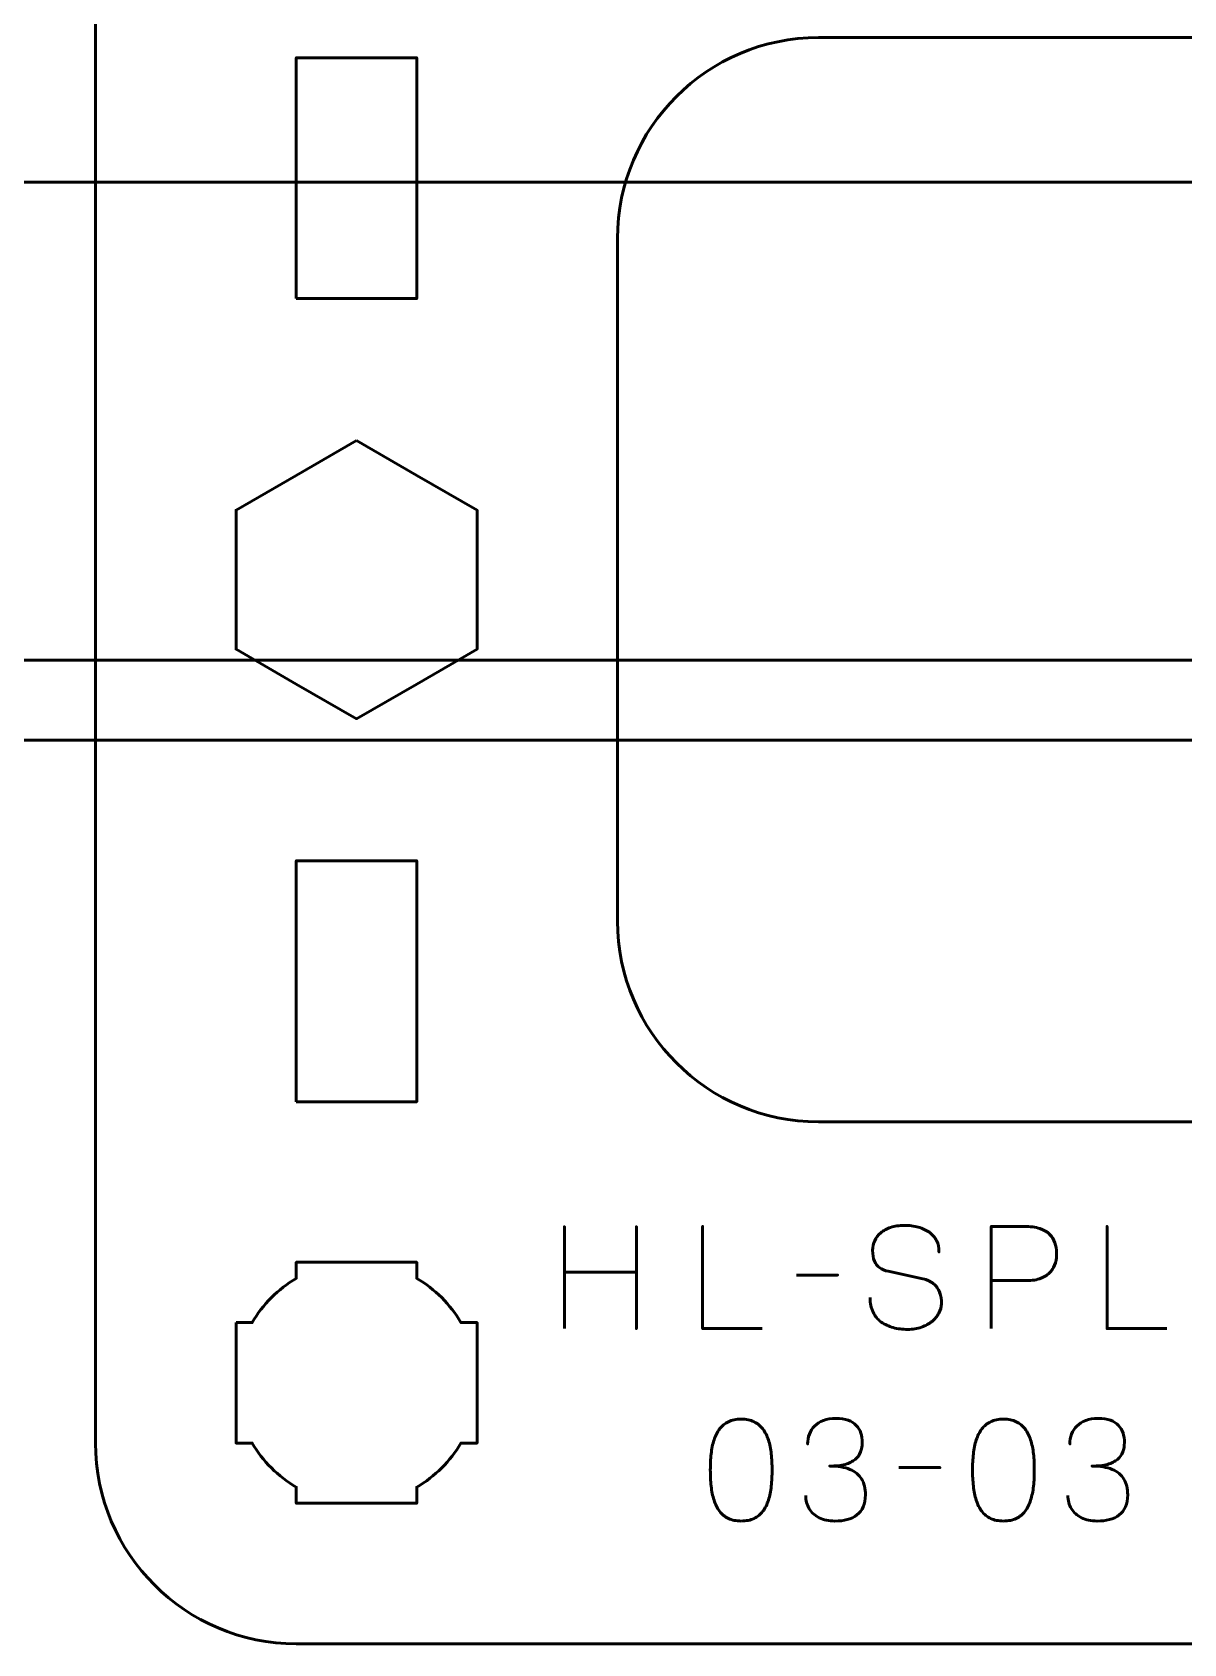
# Model space of a CAD drawing. Header units: centimetres. Extents: x -22.1 to 1.1, y -17.5 to -11.2.
# Drawn here: x -16.308 to -13.44, y -17.5 to -13.487 of the extents above; entities that cross this region are included whole.
import ezdxf

# ---------------------------------------------------------------- set-up
doc = ezdxf.new("R2010")
doc.units = ezdxf.units.CM
doc.header["$MEASUREMENT"] = 0
doc.layers.add('Layer 1', color=7, linetype='Continuous')

msp = doc.modelspace()

# ---------------------------------------------------------------- linework, layer by layer
at = {"layer": 'Layer 1', "color": 253, "lineweight": 53}
for points in [[(-15.65, -14.15), (-15.35, -14.15), (-15.35, -13.55), (-15.65, -13.55), (-15.65, -14.15)], [(-15.65, -16.15), (-15.35, -16.15), (-15.35, -15.55), (-15.65, -15.55), (-15.65, -16.15)]]:
    msp.add_lwpolyline(points, close=True, dxfattribs=at)
for points, knots in [([(-16.15, -17), (-16.15, -17), (-16.15, -12.7), (-16.15, -12.7), (-16.15, -12.7), (-16.15, -12.42391), (-15.92609, -12.2), (-15.65, -12.2), (-15.65, -12.2), (-15.65, -12.2), (-11.35, -12.2), (-11.35, -12.2), (-11.35, -12.2), (-11.07391, -12.2), (-10.85, -12.42391), (-10.85, -12.7), (-10.85, -12.7), (-10.85, -12.7), (-10.85, -17), (-10.85, -17), (-10.85, -17), (-10.85, -17.27609), (-11.07391, -17.5), (-11.35, -17.5), (-11.35, -17.5), (-11.35, -17.5), (-12.35, -17.5), (-12.35, -17.5), (-12.35, -17.5), (-12.35, -17.5), (-12.35, -17.035), (-12.35, -17.035), (-12.35, -17.035), (-12.35, -17.035), (-12.31, -17.035), (-12.31, -17.035), (-12.31, -17.035), (-12.31, -17.035), (-12.31, -16.935), (-12.31, -16.935), (-12.31, -16.935), (-12.31, -16.935), (-12.45, -16.935), (-12.45, -16.935), (-12.45, -16.935), (-12.45, -16.935), (-12.45, -16.2), (-12.45, -16.2), (-12.45, -16.2), (-12.45, -16.2), (-12.15, -16.2), (-12.15, -16.2), (-12.15, -16.2), (-12.15, -16.2), (-12.15, -16.935), (-12.15, -16.935), (-12.15, -16.935), (-12.15, -16.935), (-11.9, -16.935), (-11.9, -16.935), (-11.9, -16.935), (-11.9, -16.935), (-11.9, -15.8), (-11.9, -15.8), (-11.9, -15.8), (-11.9, -15.8), (-12.15, -15.8), (-12.15, -15.8), (-12.15, -15.8), (-12.15, -15.8), (-12.15, -14), (-12.15, -14), (-12.15, -14), (-12.15, -13.72391), (-12.37391, -13.5), (-12.65, -13.5), (-12.65, -13.5), (-12.65, -13.5), (-14.35, -13.5), (-14.35, -13.5), (-14.35, -13.5), (-14.62609, -13.5), (-14.85, -13.72391), (-14.85, -14), (-14.85, -14), (-14.85, -14), (-14.85, -15.7), (-14.85, -15.7), (-14.85, -15.7), (-14.85, -15.97609), (-14.62609, -16.2), (-14.35, -16.2), (-14.35, -16.2), (-14.35, -16.2), (-12.65, -16.2), (-12.65, -16.2), (-12.65, -16.2), (-12.65, -16.2), (-12.55, -16.2), (-12.55, -16.2), (-12.55, -16.2), (-12.55, -16.2), (-12.55, -16.935), (-12.55, -16.935), (-12.55, -16.935), (-12.55, -16.935), (-12.69, -16.935), (-12.69, -16.935), (-12.69, -16.935), (-12.69, -16.935), (-12.69, -17.035), (-12.69, -17.035), (-12.69, -17.035), (-12.69, -17.035), (-12.65, -17.035), (-12.65, -17.035), (-12.65, -17.035), (-12.65, -17.035), (-12.65, -17.5), (-12.65, -17.5), (-12.65, -17.5), (-12.65, -17.5), (-15.65, -17.5), (-15.65, -17.5), (-15.65, -17.5), (-15.92609, -17.5), (-16.15, -17.27609), (-16.15, -17)], [0, 0, 0, 0, 0.03125, 0.03125, 0.03125, 0.03125, 0.0625, 0.0625, 0.0625, 0.0625, 0.09375, 0.09375, 0.09375, 0.09375, 0.125, 0.125, 0.125, 0.125, 0.15625, 0.15625, 0.15625, 0.15625, 0.1875, 0.1875, 0.1875, 0.1875, 0.21875, 0.21875, 0.21875, 0.21875, 0.25, 0.25, 0.25, 0.25, 0.28125, 0.28125, 0.28125, 0.28125, 0.3125, 0.3125, 0.3125, 0.3125, 0.34375, 0.34375, 0.34375, 0.34375, 0.375, 0.375, 0.375, 0.375, 0.40625, 0.40625, 0.40625, 0.40625, 0.4375, 0.4375, 0.4375, 0.4375, 0.46875, 0.46875, 0.46875, 0.46875, 0.5, 0.5, 0.5, 0.5, 0.53125, 0.53125, 0.53125, 0.53125, 0.5625, 0.5625, 0.5625, 0.5625, 0.59375, 0.59375, 0.59375, 0.59375, 0.625, 0.625, 0.625, 0.625, 0.65625, 0.65625, 0.65625, 0.65625, 0.6875, 0.6875, 0.6875, 0.6875, 0.71875, 0.71875, 0.71875, 0.71875, 0.75, 0.75, 0.75, 0.75, 0.78125, 0.78125, 0.78125, 0.78125, 0.8125, 0.8125, 0.8125, 0.8125, 0.84375, 0.84375, 0.84375, 0.84375, 0.875, 0.875, 0.875, 0.875, 0.90625, 0.90625, 0.90625, 0.90625, 0.9375, 0.9375, 0.9375, 0.9375, 0.96875, 0.96875, 0.96875, 0.96875, 1, 1, 1, 1]), ([(-15.5, -14.50359), (-15.5, -14.50359), (-15.35, -14.59019), (-15.35, -14.59019), (-15.35, -14.59019), (-15.35, -14.59019), (-15.2, -14.67679), (-15.2, -14.67679), (-15.2, -14.67679), (-15.2, -14.67679), (-15.2, -14.85), (-15.2, -14.85), (-15.2, -14.85), (-15.2, -14.85), (-15.2, -15.02321), (-15.2, -15.02321), (-15.2, -15.02321), (-15.2, -15.02321), (-15.35, -15.10981), (-15.35, -15.10981), (-15.35, -15.10981), (-15.35, -15.10981), (-15.5, -15.19641), (-15.5, -15.19641), (-15.5, -15.19641), (-15.5, -15.19641), (-15.65, -15.10981), (-15.65, -15.10981), (-15.65, -15.10981), (-15.65, -15.10981), (-15.8, -15.02321), (-15.8, -15.02321), (-15.8, -15.02321), (-15.8, -15.02321), (-15.8, -14.85), (-15.8, -14.85), (-15.8, -14.85), (-15.8, -14.85), (-15.8, -14.67679), (-15.8, -14.67679), (-15.8, -14.67679), (-15.8, -14.67679), (-15.65, -14.59019), (-15.65, -14.59019), (-15.65, -14.59019), (-15.65, -14.59019), (-15.5, -14.50359), (-15.5, -14.50359)], [0, 0, 0, 0, 0.0833333, 0.0833333, 0.0833333, 0.0833333, 0.1666667, 0.1666667, 0.1666667, 0.1666667, 0.25, 0.25, 0.25, 0.25, 0.3333333, 0.3333333, 0.3333333, 0.3333333, 0.4166667, 0.4166667, 0.4166667, 0.4166667, 0.5, 0.5, 0.5, 0.5, 0.5833333, 0.5833333, 0.5833333, 0.5833333, 0.6666667, 0.6666667, 0.6666667, 0.6666667, 0.75, 0.75, 0.75, 0.75, 0.8333333, 0.8333333, 0.8333333, 0.8333333, 0.9166667, 0.9166667, 0.9166667, 0.9166667, 1, 1, 1, 1]), ([(-14.98253, -16.71494), (-14.98253, -16.71494), (-14.98253, -16.57418), (-14.98253, -16.57418), (-14.98253, -16.57418), (-14.98253, -16.57418), (-14.80296, -16.57418), (-14.80296, -16.57418), (-14.80296, -16.57418), (-14.80296, -16.57418), (-14.80296, -16.71494), (-14.80296, -16.71494), (-14.80296, -16.71494), (-14.80296, -16.71494), (-14.80296, -16.46094), (-14.80296, -16.46094), (-14.80296, -16.46094), (-14.80296, -16.46094), (-14.80296, -16.57418), (-14.80296, -16.57418), (-14.80296, -16.57418), (-14.80296, -16.57418), (-14.98253, -16.57418), (-14.98253, -16.57418), (-14.98253, -16.57418), (-14.98253, -16.57418), (-14.98253, -16.46094), (-14.98253, -16.46094), (-14.98253, -16.46094), (-14.98253, -16.46094), (-14.98253, -16.71494), (-14.98253, -16.71494)], [0, 0, 0, 0, 0.125, 0.125, 0.125, 0.125, 0.25, 0.25, 0.25, 0.25, 0.375, 0.375, 0.375, 0.375, 0.5, 0.5, 0.5, 0.5, 0.625, 0.625, 0.625, 0.625, 0.75, 0.75, 0.75, 0.75, 0.875, 0.875, 0.875, 0.875, 1, 1, 1, 1]), ([(-14.4897, -16.71494), (-14.4897, -16.71494), (-14.63822, -16.71494), (-14.63822, -16.71494), (-14.63822, -16.71494), (-14.63822, -16.71494), (-14.63822, -16.46059), (-14.63822, -16.46059), (-14.63822, -16.46059), (-14.63822, -16.46059), (-14.63822, -16.71494), (-14.63822, -16.71494), (-14.63822, -16.71494), (-14.63822, -16.71494), (-14.4897, -16.71494), (-14.4897, -16.71494)], [0, 0, 0, 0, 0.25, 0.25, 0.25, 0.25, 0.5, 0.5, 0.5, 0.5, 0.75, 0.75, 0.75, 0.75, 1, 1, 1, 1]), ([(-14.22123, -16.63803), (-14.22111, -16.65209), (-14.21864, -16.66414), (-14.2137, -16.67419), (-14.2137, -16.67419), (-14.20882, -16.68419), (-14.202, -16.69236), (-14.19342, -16.69871), (-14.19342, -16.69871), (-14.18478, -16.705), (-14.17484, -16.70965), (-14.16361, -16.71265), (-14.16361, -16.71265), (-14.15244, -16.71559), (-14.14044, -16.71706), (-14.12774, -16.71706), (-14.12774, -16.71706), (-14.11493, -16.717), (-14.1034, -16.71512), (-14.09311, -16.71153), (-14.09311, -16.71153), (-14.08288, -16.70794), (-14.07412, -16.70312), (-14.06677, -16.69707), (-14.06677, -16.69707), (-14.05948, -16.69101), (-14.05384, -16.68425), (-14.04984, -16.67672), (-14.04984, -16.67672), (-14.04584, -16.6692), (-14.04372, -16.66149), (-14.04343, -16.65356), (-14.04343, -16.65356), (-14.04308, -16.64315), (-14.0446, -16.63362), (-14.04796, -16.62504), (-14.04796, -16.62504), (-14.05131, -16.61646), (-14.05648, -16.60928), (-14.06348, -16.6034), (-14.06348, -16.6034), (-14.07042, -16.59752), (-14.07918, -16.59341), (-14.08964, -16.59111), (-14.08964, -16.59111), (-14.08964, -16.59111), (-14.17607, -16.57242), (-14.17607, -16.57242), (-14.17607, -16.57242), (-14.18419, -16.57071), (-14.19118, -16.56783), (-14.19695, -16.56383), (-14.19695, -16.56383), (-14.20271, -16.55978), (-14.20718, -16.55419), (-14.21023, -16.54702), (-14.21023, -16.54702), (-14.21329, -16.5399), (-14.21488, -16.53085), (-14.21488, -16.51985), (-14.21488, -16.51985), (-14.21488, -16.5115), (-14.21317, -16.50362), (-14.20971, -16.49622), (-14.20971, -16.49622), (-14.2063, -16.48881), (-14.20124, -16.48228), (-14.19459, -16.47652), (-14.19459, -16.47652), (-14.18795, -16.47082), (-14.17972, -16.46635), (-14.16996, -16.46311), (-14.16996, -16.46311), (-14.16014, -16.45982), (-14.14891, -16.45817), (-14.13621, -16.45812), (-14.13621, -16.45812), (-14.12345, -16.45812), (-14.11175, -16.45959), (-14.10105, -16.46253), (-14.10105, -16.46253), (-14.09041, -16.46547), (-14.08118, -16.4697), (-14.07341, -16.47534), (-14.07341, -16.47534), (-14.06565, -16.48099), (-14.05966, -16.48793), (-14.05554, -16.49604), (-14.05554, -16.49604), (-14.05142, -16.50421), (-14.04948, -16.51356), (-14.04978, -16.52409), (-14.04978, -16.52409), (-14.04948, -16.51356), (-14.05142, -16.50421), (-14.05554, -16.49604), (-14.05554, -16.49604), (-14.05966, -16.48793), (-14.06565, -16.48099), (-14.07341, -16.47534), (-14.07341, -16.47534), (-14.08118, -16.4697), (-14.09041, -16.46547), (-14.10105, -16.46253), (-14.10105, -16.46253), (-14.11175, -16.45959), (-14.12345, -16.45812), (-14.13621, -16.45812), (-14.13621, -16.45812), (-14.14891, -16.45817), (-14.16014, -16.45982), (-14.16996, -16.46311), (-14.16996, -16.46311), (-14.17972, -16.46635), (-14.18795, -16.47082), (-14.19459, -16.47652), (-14.19459, -16.47652), (-14.20124, -16.48228), (-14.2063, -16.48881), (-14.20971, -16.49622), (-14.20971, -16.49622), (-14.21317, -16.50362), (-14.21488, -16.5115), (-14.21488, -16.51985), (-14.21488, -16.51985), (-14.21488, -16.53085), (-14.21335, -16.5399), (-14.21041, -16.54696), (-14.21041, -16.54696), (-14.20741, -16.55407), (-14.203, -16.5596), (-14.19724, -16.56366), (-14.19724, -16.56366), (-14.19148, -16.56765), (-14.18442, -16.57059), (-14.17607, -16.57242), (-14.17607, -16.57242), (-14.17607, -16.57242), (-14.08964, -16.59111), (-14.08964, -16.59111), (-14.08964, -16.59111), (-14.07894, -16.59341), (-14.07012, -16.59752), (-14.06318, -16.6034), (-14.06318, -16.6034), (-14.05619, -16.60928), (-14.05107, -16.61646), (-14.04778, -16.62504), (-14.04778, -16.62504), (-14.04455, -16.63362), (-14.04308, -16.64315), (-14.04343, -16.65356), (-14.04343, -16.65356), (-14.04372, -16.66149), (-14.04584, -16.6692), (-14.04984, -16.67672), (-14.04984, -16.67672), (-14.05384, -16.68425), (-14.05948, -16.69101), (-14.06677, -16.69707), (-14.06677, -16.69707), (-14.07412, -16.70312), (-14.08288, -16.70794), (-14.09311, -16.71153), (-14.09311, -16.71153), (-14.1034, -16.71512), (-14.11493, -16.717), (-14.12774, -16.71706), (-14.12774, -16.71706), (-14.14044, -16.71706), (-14.15244, -16.71559), (-14.16361, -16.71265), (-14.16361, -16.71265), (-14.17484, -16.70965), (-14.18478, -16.705), (-14.19342, -16.69871), (-14.19342, -16.69871), (-14.202, -16.69236), (-14.20882, -16.68419), (-14.2137, -16.67419), (-14.2137, -16.67419), (-14.21864, -16.66414), (-14.22111, -16.65209), (-14.22123, -16.63803)], [0, 0, 0, 0, 0.0217391, 0.0217391, 0.0217391, 0.0217391, 0.0434783, 0.0434783, 0.0434783, 0.0434783, 0.0652174, 0.0652174, 0.0652174, 0.0652174, 0.0869565, 0.0869565, 0.0869565, 0.0869565, 0.1086957, 0.1086957, 0.1086957, 0.1086957, 0.1304348, 0.1304348, 0.1304348, 0.1304348, 0.1521739, 0.1521739, 0.1521739, 0.1521739, 0.173913, 0.173913, 0.173913, 0.173913, 0.1956522, 0.1956522, 0.1956522, 0.1956522, 0.2173913, 0.2173913, 0.2173913, 0.2173913, 0.2391304, 0.2391304, 0.2391304, 0.2391304, 0.2608696, 0.2608696, 0.2608696, 0.2608696, 0.2826087, 0.2826087, 0.2826087, 0.2826087, 0.3043478, 0.3043478, 0.3043478, 0.3043478, 0.326087, 0.326087, 0.326087, 0.326087, 0.3478261, 0.3478261, 0.3478261, 0.3478261, 0.3695652, 0.3695652, 0.3695652, 0.3695652, 0.3913043, 0.3913043, 0.3913043, 0.3913043, 0.4130435, 0.4130435, 0.4130435, 0.4130435, 0.4347826, 0.4347826, 0.4347826, 0.4347826, 0.4565217, 0.4565217, 0.4565217, 0.4565217, 0.4782609, 0.4782609, 0.4782609, 0.4782609, 0.5, 0.5, 0.5, 0.5, 0.5217391, 0.5217391, 0.5217391, 0.5217391, 0.5434783, 0.5434783, 0.5434783, 0.5434783, 0.5652174, 0.5652174, 0.5652174, 0.5652174, 0.5869565, 0.5869565, 0.5869565, 0.5869565, 0.6086957, 0.6086957, 0.6086957, 0.6086957, 0.6304348, 0.6304348, 0.6304348, 0.6304348, 0.6521739, 0.6521739, 0.6521739, 0.6521739, 0.673913, 0.673913, 0.673913, 0.673913, 0.6956522, 0.6956522, 0.6956522, 0.6956522, 0.7173913, 0.7173913, 0.7173913, 0.7173913, 0.7391304, 0.7391304, 0.7391304, 0.7391304, 0.7608696, 0.7608696, 0.7608696, 0.7608696, 0.7826087, 0.7826087, 0.7826087, 0.7826087, 0.8043478, 0.8043478, 0.8043478, 0.8043478, 0.826087, 0.826087, 0.826087, 0.826087, 0.8478261, 0.8478261, 0.8478261, 0.8478261, 0.8695652, 0.8695652, 0.8695652, 0.8695652, 0.8913043, 0.8913043, 0.8913043, 0.8913043, 0.9130435, 0.9130435, 0.9130435, 0.9130435, 0.9347826, 0.9347826, 0.9347826, 0.9347826, 0.9565217, 0.9565217, 0.9565217, 0.9565217, 0.9782609, 0.9782609, 0.9782609, 0.9782609, 1, 1, 1, 1]), ([(-13.9196, -16.71494), (-13.9196, -16.71494), (-13.9196, -16.46059), (-13.9196, -16.46059), (-13.9196, -16.46059), (-13.9196, -16.46059), (-13.83846, -16.46059), (-13.83846, -16.46059), (-13.83846, -16.46059), (-13.82223, -16.46064), (-13.80889, -16.46247), (-13.79836, -16.46599), (-13.79836, -16.46599), (-13.78789, -16.46946), (-13.77966, -16.47429), (-13.77372, -16.4804), (-13.77372, -16.4804), (-13.76779, -16.48646), (-13.76355, -16.49339), (-13.76097, -16.50121), (-13.76097, -16.50121), (-13.75844, -16.50903), (-13.75697, -16.51721), (-13.75662, -16.52585), (-13.75662, -16.52585), (-13.7562, -16.53449), (-13.7572, -16.54296), (-13.75955, -16.55119), (-13.75955, -16.55119), (-13.76197, -16.55942), (-13.76602, -16.56689), (-13.77184, -16.57359), (-13.77184, -16.57359), (-13.77761, -16.5803), (-13.78543, -16.58565), (-13.79524, -16.58959), (-13.79524, -16.58959), (-13.80506, -16.59358), (-13.81723, -16.59558), (-13.83176, -16.5957), (-13.83176, -16.5957), (-13.83176, -16.5957), (-13.9196, -16.5957), (-13.9196, -16.5957), (-13.9196, -16.5957), (-13.9196, -16.5957), (-13.83176, -16.5957), (-13.83176, -16.5957), (-13.83176, -16.5957), (-13.81753, -16.59558), (-13.80548, -16.59358), (-13.79571, -16.58959), (-13.79571, -16.58959), (-13.7859, -16.58565), (-13.77808, -16.5803), (-13.7722, -16.57359), (-13.7722, -16.57359), (-13.76638, -16.56689), (-13.7622, -16.55942), (-13.75973, -16.55119), (-13.75973, -16.55119), (-13.75726, -16.54296), (-13.7562, -16.53449), (-13.75662, -16.52585), (-13.75662, -16.52585), (-13.75697, -16.51721), (-13.75844, -16.50903), (-13.76108, -16.50121), (-13.76108, -16.50121), (-13.76367, -16.49339), (-13.76802, -16.48646), (-13.77396, -16.4804), (-13.77396, -16.4804), (-13.77996, -16.47429), (-13.78819, -16.46946), (-13.79865, -16.46599), (-13.79865, -16.46599), (-13.80918, -16.46247), (-13.82241, -16.46064), (-13.83846, -16.46059), (-13.83846, -16.46059), (-13.83846, -16.46059), (-13.9196, -16.46059), (-13.9196, -16.46059), (-13.9196, -16.46059), (-13.9196, -16.46059), (-13.9196, -16.71494), (-13.9196, -16.71494)], [0, 0, 0, 0, 0.0454545, 0.0454545, 0.0454545, 0.0454545, 0.0909091, 0.0909091, 0.0909091, 0.0909091, 0.1363636, 0.1363636, 0.1363636, 0.1363636, 0.1818182, 0.1818182, 0.1818182, 0.1818182, 0.2272727, 0.2272727, 0.2272727, 0.2272727, 0.2727273, 0.2727273, 0.2727273, 0.2727273, 0.3181818, 0.3181818, 0.3181818, 0.3181818, 0.3636364, 0.3636364, 0.3636364, 0.3636364, 0.4090909, 0.4090909, 0.4090909, 0.4090909, 0.4545455, 0.4545455, 0.4545455, 0.4545455, 0.5, 0.5, 0.5, 0.5, 0.5454545, 0.5454545, 0.5454545, 0.5454545, 0.5909091, 0.5909091, 0.5909091, 0.5909091, 0.6363636, 0.6363636, 0.6363636, 0.6363636, 0.6818182, 0.6818182, 0.6818182, 0.6818182, 0.7272727, 0.7272727, 0.7272727, 0.7272727, 0.7727273, 0.7727273, 0.7727273, 0.7727273, 0.8181818, 0.8181818, 0.8181818, 0.8181818, 0.8636364, 0.8636364, 0.8636364, 0.8636364, 0.9090909, 0.9090909, 0.9090909, 0.9090909, 0.9545455, 0.9545455, 0.9545455, 0.9545455, 1, 1, 1, 1]), ([(-13.48251, -16.71494), (-13.48251, -16.71494), (-13.63103, -16.71494), (-13.63103, -16.71494), (-13.63103, -16.71494), (-13.63103, -16.71494), (-13.63103, -16.46059), (-13.63103, -16.46059), (-13.63103, -16.46059), (-13.63103, -16.46059), (-13.63103, -16.71494), (-13.63103, -16.71494), (-13.63103, -16.71494), (-13.63103, -16.71494), (-13.48251, -16.71494), (-13.48251, -16.71494)], [0, 0, 0, 0, 0.25, 0.25, 0.25, 0.25, 0.5, 0.5, 0.5, 0.5, 0.75, 0.75, 0.75, 0.75, 1, 1, 1, 1]), ([(-15.8, -16.7), (-15.8, -16.7), (-15.75985, -16.7), (-15.75985, -16.7), (-15.75985, -16.7), (-15.7335, -16.65447), (-15.69553, -16.6165), (-15.65, -16.59015), (-15.65, -16.59015), (-15.65, -16.59015), (-15.65, -16.55), (-15.65, -16.55), (-15.65, -16.55), (-15.65, -16.55), (-15.5, -16.55), (-15.5, -16.55), (-15.5, -16.55), (-15.5, -16.55), (-15.35, -16.55), (-15.35, -16.55), (-15.35, -16.55), (-15.35, -16.55), (-15.35, -16.59015), (-15.35, -16.59015), (-15.35, -16.59015), (-15.30447, -16.6165), (-15.2665, -16.65447), (-15.24015, -16.7), (-15.24015, -16.7), (-15.24015, -16.7), (-15.2, -16.7), (-15.2, -16.7), (-15.2, -16.7), (-15.2, -16.7), (-15.2, -16.85), (-15.2, -16.85), (-15.2, -16.85), (-15.2, -16.85), (-15.2, -17), (-15.2, -17), (-15.2, -17), (-15.2, -17), (-15.24015, -17), (-15.24015, -17), (-15.24015, -17), (-15.2665, -17.04553), (-15.30447, -17.0835), (-15.35, -17.10985), (-15.35, -17.10985), (-15.35, -17.10985), (-15.35, -17.15), (-15.35, -17.15), (-15.35, -17.15), (-15.35, -17.15), (-15.5, -17.15), (-15.5, -17.15), (-15.5, -17.15), (-15.5, -17.15), (-15.65, -17.15), (-15.65, -17.15), (-15.65, -17.15), (-15.65, -17.15), (-15.65, -17.10985), (-15.65, -17.10985), (-15.65, -17.10985), (-15.69553, -17.0835), (-15.7335, -17.04553), (-15.75985, -17), (-15.75985, -17), (-15.75985, -17), (-15.8, -17), (-15.8, -17), (-15.8, -17), (-15.8, -17), (-15.8, -16.85), (-15.8, -16.85), (-15.8, -16.85), (-15.8, -16.85), (-15.8, -16.7), (-15.8, -16.7)], [0, 0, 0, 0, 0.05, 0.05, 0.05, 0.05, 0.1, 0.1, 0.1, 0.1, 0.15, 0.15, 0.15, 0.15, 0.2, 0.2, 0.2, 0.2, 0.25, 0.25, 0.25, 0.25, 0.3, 0.3, 0.3, 0.3, 0.35, 0.35, 0.35, 0.35, 0.4, 0.4, 0.4, 0.4, 0.45, 0.45, 0.45, 0.45, 0.5, 0.5, 0.5, 0.5, 0.55, 0.55, 0.55, 0.55, 0.6, 0.6, 0.6, 0.6, 0.65, 0.65, 0.65, 0.65, 0.7, 0.7, 0.7, 0.7, 0.75, 0.75, 0.75, 0.75, 0.8, 0.8, 0.8, 0.8, 0.85, 0.85, 0.85, 0.85, 0.9, 0.9, 0.9, 0.9, 0.95, 0.95, 0.95, 0.95, 1, 1, 1, 1]), ([(-14.40468, -16.58194), (-14.40468, -16.58194), (-14.30202, -16.58194), (-14.30202, -16.58194), (-14.30202, -16.58194), (-14.30202, -16.58194), (-14.40468, -16.58194), (-14.40468, -16.58194)], [0, 0, 0, 0, 0.5, 0.5, 0.5, 0.5, 1, 1, 1, 1]), ([(-14.54208, -17.19436), (-14.52974, -17.1943), (-14.51909, -17.19213), (-14.51022, -17.18789), (-14.51022, -17.18789), (-14.5014, -17.18366), (-14.49405, -17.1776), (-14.48817, -17.1699), (-14.48817, -17.1699), (-14.48235, -17.16214), (-14.47776, -17.15297), (-14.47435, -17.14238), (-14.47435, -17.14238), (-14.471, -17.1318), (-14.46859, -17.12022), (-14.46724, -17.10752), (-14.46724, -17.10752), (-14.46582, -17.09482), (-14.46512, -17.08147), (-14.46518, -17.06736), (-14.46518, -17.06736), (-14.46512, -17.05331), (-14.46582, -17.03996), (-14.46724, -17.02732), (-14.46724, -17.02732), (-14.46859, -17.01468), (-14.471, -17.00304), (-14.47435, -16.99245), (-14.47435, -16.99245), (-14.47776, -16.98193), (-14.48235, -16.97276), (-14.48817, -16.96494), (-14.48817, -16.96494), (-14.49405, -16.95717), (-14.5014, -16.95112), (-14.51022, -16.94688), (-14.51022, -16.94688), (-14.51909, -16.94259), (-14.52974, -16.94042), (-14.54208, -16.94036), (-14.54208, -16.94036), (-14.55443, -16.94042), (-14.56507, -16.94259), (-14.57395, -16.94688), (-14.57395, -16.94688), (-14.58277, -16.95112), (-14.59012, -16.95717), (-14.596, -16.96494), (-14.596, -16.96494), (-14.60182, -16.97276), (-14.60641, -16.98193), (-14.60982, -16.99245), (-14.60982, -16.99245), (-14.61317, -17.00304), (-14.61558, -17.01468), (-14.61693, -17.02732), (-14.61693, -17.02732), (-14.61834, -17.03996), (-14.61905, -17.05331), (-14.61899, -17.06736), (-14.61899, -17.06736), (-14.61905, -17.08147), (-14.61834, -17.09482), (-14.61693, -17.10752), (-14.61693, -17.10752), (-14.61558, -17.12022), (-14.61317, -17.1318), (-14.60982, -17.14238), (-14.60982, -17.14238), (-14.60641, -17.15297), (-14.60182, -17.16214), (-14.596, -17.1699), (-14.596, -17.1699), (-14.59012, -17.1776), (-14.58277, -17.18366), (-14.57395, -17.18789), (-14.57395, -17.18789), (-14.56507, -17.19213), (-14.55443, -17.1943), (-14.54208, -17.19436)], [0, 0, 0, 0, 0.05, 0.05, 0.05, 0.05, 0.1, 0.1, 0.1, 0.1, 0.15, 0.15, 0.15, 0.15, 0.2, 0.2, 0.2, 0.2, 0.25, 0.25, 0.25, 0.25, 0.3, 0.3, 0.3, 0.3, 0.35, 0.35, 0.35, 0.35, 0.4, 0.4, 0.4, 0.4, 0.45, 0.45, 0.45, 0.45, 0.5, 0.5, 0.5, 0.5, 0.55, 0.55, 0.55, 0.55, 0.6, 0.6, 0.6, 0.6, 0.65, 0.65, 0.65, 0.65, 0.7, 0.7, 0.7, 0.7, 0.75, 0.75, 0.75, 0.75, 0.8, 0.8, 0.8, 0.8, 0.85, 0.85, 0.85, 0.85, 0.9, 0.9, 0.9, 0.9, 0.95, 0.95, 0.95, 0.95, 1, 1, 1, 1]), ([(-14.54208, -17.19436), (-14.52974, -17.1943), (-14.51909, -17.19213), (-14.51022, -17.18789), (-14.51022, -17.18789), (-14.5014, -17.18366), (-14.49405, -17.1776), (-14.48817, -17.1699), (-14.48817, -17.1699), (-14.48235, -17.16214), (-14.47776, -17.15297), (-14.47435, -17.14238), (-14.47435, -17.14238), (-14.471, -17.1318), (-14.46859, -17.12022), (-14.46724, -17.10752), (-14.46724, -17.10752), (-14.46582, -17.09482), (-14.46512, -17.08147), (-14.46518, -17.06736), (-14.46518, -17.06736), (-14.46512, -17.05331), (-14.46582, -17.03996), (-14.46724, -17.02732), (-14.46724, -17.02732), (-14.46859, -17.01468), (-14.471, -17.00304), (-14.47435, -16.99245), (-14.47435, -16.99245), (-14.47776, -16.98193), (-14.48235, -16.97276), (-14.48817, -16.96494), (-14.48817, -16.96494), (-14.49405, -16.95717), (-14.5014, -16.95112), (-14.51022, -16.94688), (-14.51022, -16.94688), (-14.51909, -16.94259), (-14.52974, -16.94042), (-14.54208, -16.94036), (-14.54208, -16.94036), (-14.55443, -16.94042), (-14.56507, -16.94259), (-14.57395, -16.94688), (-14.57395, -16.94688), (-14.58277, -16.95112), (-14.59012, -16.95717), (-14.596, -16.96494), (-14.596, -16.96494), (-14.60182, -16.97276), (-14.60641, -16.98193), (-14.60982, -16.99245), (-14.60982, -16.99245), (-14.61317, -17.00304), (-14.61558, -17.01468), (-14.61693, -17.02732), (-14.61693, -17.02732), (-14.61834, -17.03996), (-14.61905, -17.05331), (-14.61899, -17.06736), (-14.61899, -17.06736), (-14.61905, -17.08147), (-14.61834, -17.09482), (-14.61693, -17.10752), (-14.61693, -17.10752), (-14.61558, -17.12022), (-14.61317, -17.1318), (-14.60982, -17.14238), (-14.60982, -17.14238), (-14.60641, -17.15297), (-14.60182, -17.16214), (-14.596, -17.1699), (-14.596, -17.1699), (-14.59012, -17.1776), (-14.58277, -17.18366), (-14.57395, -17.18789), (-14.57395, -17.18789), (-14.56507, -17.19213), (-14.55443, -17.1943), (-14.54208, -17.19436)], [0, 0, 0, 0, 0.05, 0.05, 0.05, 0.05, 0.1, 0.1, 0.1, 0.1, 0.15, 0.15, 0.15, 0.15, 0.2, 0.2, 0.2, 0.2, 0.25, 0.25, 0.25, 0.25, 0.3, 0.3, 0.3, 0.3, 0.35, 0.35, 0.35, 0.35, 0.4, 0.4, 0.4, 0.4, 0.45, 0.45, 0.45, 0.45, 0.5, 0.5, 0.5, 0.5, 0.55, 0.55, 0.55, 0.55, 0.6, 0.6, 0.6, 0.6, 0.65, 0.65, 0.65, 0.65, 0.7, 0.7, 0.7, 0.7, 0.75, 0.75, 0.75, 0.75, 0.8, 0.8, 0.8, 0.8, 0.85, 0.85, 0.85, 0.85, 0.9, 0.9, 0.9, 0.9, 0.95, 0.95, 0.95, 0.95, 1, 1, 1, 1]), ([(-14.38157, -17.13051), (-14.38151, -17.14321), (-14.37857, -17.15426), (-14.37275, -17.16384), (-14.37275, -17.16384), (-14.36693, -17.17337), (-14.35864, -17.18084), (-14.34782, -17.18619), (-14.34782, -17.18619), (-14.337, -17.19154), (-14.32401, -17.19424), (-14.3089, -17.19436), (-14.3089, -17.19436), (-14.29755, -17.19436), (-14.28726, -17.19318), (-14.27791, -17.19071), (-14.27791, -17.19071), (-14.26862, -17.18825), (-14.26063, -17.18442), (-14.25386, -17.17919), (-14.25386, -17.17919), (-14.2471, -17.17396), (-14.24193, -17.1672), (-14.23822, -17.15896), (-14.23822, -17.15896), (-14.23458, -17.15067), (-14.23276, -17.14074), (-14.2327, -17.1291), (-14.2327, -17.1291), (-14.23264, -17.11357), (-14.23581, -17.10046), (-14.2421, -17.08982), (-14.2421, -17.08982), (-14.2484, -17.07918), (-14.25816, -17.07118), (-14.27127, -17.06571), (-14.27127, -17.06571), (-14.28438, -17.06024), (-14.30119, -17.05748), (-14.3216, -17.05748), (-14.3216, -17.05748), (-14.30637, -17.05754), (-14.29361, -17.05613), (-14.2832, -17.05325), (-14.2832, -17.05325), (-14.27285, -17.05037), (-14.26456, -17.04631), (-14.25833, -17.04102), (-14.25833, -17.04102), (-14.2521, -17.03579), (-14.24757, -17.02955), (-14.24487, -17.02238), (-14.24487, -17.02238), (-14.2421, -17.01527), (-14.24075, -17.00745), (-14.24081, -16.99892), (-14.24081, -16.99892), (-14.24075, -16.99039), (-14.24193, -16.98252), (-14.24428, -16.97522), (-14.24428, -16.97522), (-14.24657, -16.96793), (-14.25034, -16.96153), (-14.25545, -16.95606), (-14.25545, -16.95606), (-14.26057, -16.95059), (-14.26733, -16.9463), (-14.27562, -16.94324), (-14.27562, -16.94324), (-14.28397, -16.94018), (-14.29414, -16.93865), (-14.30607, -16.93859), (-14.30607, -16.93859), (-14.31795, -16.93865), (-14.32836, -16.94042), (-14.33718, -16.94383), (-14.33718, -16.94383), (-14.34606, -16.94724), (-14.35335, -16.95188), (-14.35923, -16.95782), (-14.35923, -16.95782), (-14.36505, -16.96376), (-14.3694, -16.97052), (-14.37228, -16.97816), (-14.37228, -16.97816), (-14.37522, -16.98581), (-14.37663, -16.99392), (-14.37663, -17.00245), (-14.37663, -17.00245), (-14.37663, -16.99392), (-14.37522, -16.98581), (-14.37228, -16.97816), (-14.37228, -16.97816), (-14.3694, -16.97052), (-14.36505, -16.96376), (-14.35923, -16.95782), (-14.35923, -16.95782), (-14.35335, -16.95188), (-14.34606, -16.94724), (-14.33718, -16.94383), (-14.33718, -16.94383), (-14.32836, -16.94042), (-14.31795, -16.93865), (-14.30607, -16.93859), (-14.30607, -16.93859), (-14.29414, -16.93865), (-14.28397, -16.94018), (-14.27562, -16.94324), (-14.27562, -16.94324), (-14.26733, -16.9463), (-14.26057, -16.95059), (-14.25545, -16.95606), (-14.25545, -16.95606), (-14.25034, -16.96153), (-14.24657, -16.96793), (-14.24428, -16.97522), (-14.24428, -16.97522), (-14.24193, -16.98252), (-14.24075, -16.99039), (-14.24081, -16.99892), (-14.24081, -16.99892), (-14.24075, -17.00745), (-14.2421, -17.01527), (-14.24487, -17.02238), (-14.24487, -17.02238), (-14.24757, -17.02955), (-14.2521, -17.03579), (-14.25833, -17.04102), (-14.25833, -17.04102), (-14.26456, -17.04631), (-14.27285, -17.05037), (-14.2832, -17.05325), (-14.2832, -17.05325), (-14.29361, -17.05613), (-14.30637, -17.05754), (-14.3216, -17.05748), (-14.3216, -17.05748), (-14.30119, -17.05748), (-14.28438, -17.06024), (-14.27127, -17.06571), (-14.27127, -17.06571), (-14.25816, -17.07118), (-14.2484, -17.07918), (-14.2421, -17.08982), (-14.2421, -17.08982), (-14.23581, -17.10046), (-14.23264, -17.11357), (-14.2327, -17.1291), (-14.2327, -17.1291), (-14.23276, -17.14074), (-14.23458, -17.15067), (-14.23822, -17.15896), (-14.23822, -17.15896), (-14.24193, -17.1672), (-14.2471, -17.17396), (-14.25386, -17.17919), (-14.25386, -17.17919), (-14.26063, -17.18442), (-14.26862, -17.18825), (-14.27791, -17.19071), (-14.27791, -17.19071), (-14.28726, -17.19318), (-14.29755, -17.19436), (-14.3089, -17.19436), (-14.3089, -17.19436), (-14.32401, -17.19424), (-14.337, -17.19154), (-14.34782, -17.18619), (-14.34782, -17.18619), (-14.35864, -17.18084), (-14.36693, -17.17337), (-14.37275, -17.16384), (-14.37275, -17.16384), (-14.37857, -17.15426), (-14.38151, -17.14321), (-14.38157, -17.13051)], [0, 0, 0, 0, 0.0227273, 0.0227273, 0.0227273, 0.0227273, 0.0454545, 0.0454545, 0.0454545, 0.0454545, 0.0681818, 0.0681818, 0.0681818, 0.0681818, 0.0909091, 0.0909091, 0.0909091, 0.0909091, 0.1136364, 0.1136364, 0.1136364, 0.1136364, 0.1363636, 0.1363636, 0.1363636, 0.1363636, 0.1590909, 0.1590909, 0.1590909, 0.1590909, 0.1818182, 0.1818182, 0.1818182, 0.1818182, 0.2045455, 0.2045455, 0.2045455, 0.2045455, 0.2272727, 0.2272727, 0.2272727, 0.2272727, 0.25, 0.25, 0.25, 0.25, 0.2727273, 0.2727273, 0.2727273, 0.2727273, 0.2954545, 0.2954545, 0.2954545, 0.2954545, 0.3181818, 0.3181818, 0.3181818, 0.3181818, 0.3409091, 0.3409091, 0.3409091, 0.3409091, 0.3636364, 0.3636364, 0.3636364, 0.3636364, 0.3863636, 0.3863636, 0.3863636, 0.3863636, 0.4090909, 0.4090909, 0.4090909, 0.4090909, 0.4318182, 0.4318182, 0.4318182, 0.4318182, 0.4545455, 0.4545455, 0.4545455, 0.4545455, 0.4772727, 0.4772727, 0.4772727, 0.4772727, 0.5, 0.5, 0.5, 0.5, 0.5227273, 0.5227273, 0.5227273, 0.5227273, 0.5454545, 0.5454545, 0.5454545, 0.5454545, 0.5681818, 0.5681818, 0.5681818, 0.5681818, 0.5909091, 0.5909091, 0.5909091, 0.5909091, 0.6136364, 0.6136364, 0.6136364, 0.6136364, 0.6363636, 0.6363636, 0.6363636, 0.6363636, 0.6590909, 0.6590909, 0.6590909, 0.6590909, 0.6818182, 0.6818182, 0.6818182, 0.6818182, 0.7045455, 0.7045455, 0.7045455, 0.7045455, 0.7272727, 0.7272727, 0.7272727, 0.7272727, 0.75, 0.75, 0.75, 0.75, 0.7727273, 0.7727273, 0.7727273, 0.7727273, 0.7954545, 0.7954545, 0.7954545, 0.7954545, 0.8181818, 0.8181818, 0.8181818, 0.8181818, 0.8409091, 0.8409091, 0.8409091, 0.8409091, 0.8636364, 0.8636364, 0.8636364, 0.8636364, 0.8863636, 0.8863636, 0.8863636, 0.8863636, 0.9090909, 0.9090909, 0.9090909, 0.9090909, 0.9318182, 0.9318182, 0.9318182, 0.9318182, 0.9545455, 0.9545455, 0.9545455, 0.9545455, 0.9772727, 0.9772727, 0.9772727, 0.9772727, 1, 1, 1, 1]), ([(-13.88908, -17.19436), (-13.87674, -17.1943), (-13.86609, -17.19213), (-13.85722, -17.18789), (-13.85722, -17.18789), (-13.8484, -17.18366), (-13.84105, -17.1776), (-13.83517, -17.1699), (-13.83517, -17.1699), (-13.82935, -17.16214), (-13.82476, -17.15297), (-13.82135, -17.14238), (-13.82135, -17.14238), (-13.818, -17.1318), (-13.81559, -17.12022), (-13.81424, -17.10752), (-13.81424, -17.10752), (-13.81282, -17.09482), (-13.81212, -17.08147), (-13.81218, -17.06736), (-13.81218, -17.06736), (-13.81212, -17.05331), (-13.81282, -17.03996), (-13.81424, -17.02732), (-13.81424, -17.02732), (-13.81559, -17.01468), (-13.818, -17.00304), (-13.82135, -16.99245), (-13.82135, -16.99245), (-13.82476, -16.98193), (-13.82935, -16.97276), (-13.83517, -16.96494), (-13.83517, -16.96494), (-13.84105, -16.95717), (-13.8484, -16.95112), (-13.85722, -16.94688), (-13.85722, -16.94688), (-13.86609, -16.94259), (-13.87674, -16.94042), (-13.88908, -16.94036), (-13.88908, -16.94036), (-13.90143, -16.94042), (-13.91207, -16.94259), (-13.92095, -16.94688), (-13.92095, -16.94688), (-13.92977, -16.95112), (-13.93712, -16.95717), (-13.943, -16.96494), (-13.943, -16.96494), (-13.94882, -16.97276), (-13.95341, -16.98193), (-13.95682, -16.99245), (-13.95682, -16.99245), (-13.96017, -17.00304), (-13.96258, -17.01468), (-13.96393, -17.02732), (-13.96393, -17.02732), (-13.96534, -17.03996), (-13.96605, -17.05331), (-13.96599, -17.06736), (-13.96599, -17.06736), (-13.96605, -17.08147), (-13.96534, -17.09482), (-13.96393, -17.10752), (-13.96393, -17.10752), (-13.96258, -17.12022), (-13.96017, -17.1318), (-13.95682, -17.14238), (-13.95682, -17.14238), (-13.95341, -17.15297), (-13.94882, -17.16214), (-13.943, -17.1699), (-13.943, -17.1699), (-13.93712, -17.1776), (-13.92977, -17.18366), (-13.92095, -17.18789), (-13.92095, -17.18789), (-13.91207, -17.19213), (-13.90143, -17.1943), (-13.88908, -17.19436)], [0, 0, 0, 0, 0.05, 0.05, 0.05, 0.05, 0.1, 0.1, 0.1, 0.1, 0.15, 0.15, 0.15, 0.15, 0.2, 0.2, 0.2, 0.2, 0.25, 0.25, 0.25, 0.25, 0.3, 0.3, 0.3, 0.3, 0.35, 0.35, 0.35, 0.35, 0.4, 0.4, 0.4, 0.4, 0.45, 0.45, 0.45, 0.45, 0.5, 0.5, 0.5, 0.5, 0.55, 0.55, 0.55, 0.55, 0.6, 0.6, 0.6, 0.6, 0.65, 0.65, 0.65, 0.65, 0.7, 0.7, 0.7, 0.7, 0.75, 0.75, 0.75, 0.75, 0.8, 0.8, 0.8, 0.8, 0.85, 0.85, 0.85, 0.85, 0.9, 0.9, 0.9, 0.9, 0.95, 0.95, 0.95, 0.95, 1, 1, 1, 1]), ([(-13.88908, -17.19436), (-13.87674, -17.1943), (-13.86609, -17.19213), (-13.85722, -17.18789), (-13.85722, -17.18789), (-13.8484, -17.18366), (-13.84105, -17.1776), (-13.83517, -17.1699), (-13.83517, -17.1699), (-13.82935, -17.16214), (-13.82476, -17.15297), (-13.82135, -17.14238), (-13.82135, -17.14238), (-13.818, -17.1318), (-13.81559, -17.12022), (-13.81424, -17.10752), (-13.81424, -17.10752), (-13.81282, -17.09482), (-13.81212, -17.08147), (-13.81218, -17.06736), (-13.81218, -17.06736), (-13.81212, -17.05331), (-13.81282, -17.03996), (-13.81424, -17.02732), (-13.81424, -17.02732), (-13.81559, -17.01468), (-13.818, -17.00304), (-13.82135, -16.99245), (-13.82135, -16.99245), (-13.82476, -16.98193), (-13.82935, -16.97276), (-13.83517, -16.96494), (-13.83517, -16.96494), (-13.84105, -16.95717), (-13.8484, -16.95112), (-13.85722, -16.94688), (-13.85722, -16.94688), (-13.86609, -16.94259), (-13.87674, -16.94042), (-13.88908, -16.94036), (-13.88908, -16.94036), (-13.90143, -16.94042), (-13.91207, -16.94259), (-13.92095, -16.94688), (-13.92095, -16.94688), (-13.92977, -16.95112), (-13.93712, -16.95717), (-13.943, -16.96494), (-13.943, -16.96494), (-13.94882, -16.97276), (-13.95341, -16.98193), (-13.95682, -16.99245), (-13.95682, -16.99245), (-13.96017, -17.00304), (-13.96258, -17.01468), (-13.96393, -17.02732), (-13.96393, -17.02732), (-13.96534, -17.03996), (-13.96605, -17.05331), (-13.96599, -17.06736), (-13.96599, -17.06736), (-13.96605, -17.08147), (-13.96534, -17.09482), (-13.96393, -17.10752), (-13.96393, -17.10752), (-13.96258, -17.12022), (-13.96017, -17.1318), (-13.95682, -17.14238), (-13.95682, -17.14238), (-13.95341, -17.15297), (-13.94882, -17.16214), (-13.943, -17.1699), (-13.943, -17.1699), (-13.93712, -17.1776), (-13.92977, -17.18366), (-13.92095, -17.18789), (-13.92095, -17.18789), (-13.91207, -17.19213), (-13.90143, -17.1943), (-13.88908, -17.19436)], [0, 0, 0, 0, 0.05, 0.05, 0.05, 0.05, 0.1, 0.1, 0.1, 0.1, 0.15, 0.15, 0.15, 0.15, 0.2, 0.2, 0.2, 0.2, 0.25, 0.25, 0.25, 0.25, 0.3, 0.3, 0.3, 0.3, 0.35, 0.35, 0.35, 0.35, 0.4, 0.4, 0.4, 0.4, 0.45, 0.45, 0.45, 0.45, 0.5, 0.5, 0.5, 0.5, 0.55, 0.55, 0.55, 0.55, 0.6, 0.6, 0.6, 0.6, 0.65, 0.65, 0.65, 0.65, 0.7, 0.7, 0.7, 0.7, 0.75, 0.75, 0.75, 0.75, 0.8, 0.8, 0.8, 0.8, 0.85, 0.85, 0.85, 0.85, 0.9, 0.9, 0.9, 0.9, 0.95, 0.95, 0.95, 0.95, 1, 1, 1, 1]), ([(-13.72857, -17.13051), (-13.72851, -17.14321), (-13.72557, -17.15426), (-13.71975, -17.16384), (-13.71975, -17.16384), (-13.71393, -17.17337), (-13.70564, -17.18084), (-13.69482, -17.18619), (-13.69482, -17.18619), (-13.684, -17.19154), (-13.67101, -17.19424), (-13.6559, -17.19436), (-13.6559, -17.19436), (-13.64455, -17.19436), (-13.63426, -17.19318), (-13.62491, -17.19071), (-13.62491, -17.19071), (-13.61562, -17.18825), (-13.60763, -17.18442), (-13.60086, -17.17919), (-13.60086, -17.17919), (-13.5941, -17.17396), (-13.58893, -17.1672), (-13.58522, -17.15896), (-13.58522, -17.15896), (-13.58158, -17.15067), (-13.57976, -17.14074), (-13.5797, -17.1291), (-13.5797, -17.1291), (-13.57964, -17.11357), (-13.58281, -17.10046), (-13.5891, -17.08982), (-13.5891, -17.08982), (-13.5954, -17.07918), (-13.60516, -17.07118), (-13.61827, -17.06571), (-13.61827, -17.06571), (-13.63138, -17.06024), (-13.64819, -17.05748), (-13.6686, -17.05748), (-13.6686, -17.05748), (-13.65337, -17.05754), (-13.64061, -17.05613), (-13.6302, -17.05325), (-13.6302, -17.05325), (-13.61985, -17.05037), (-13.61156, -17.04631), (-13.60533, -17.04102), (-13.60533, -17.04102), (-13.5991, -17.03579), (-13.59457, -17.02955), (-13.59187, -17.02238), (-13.59187, -17.02238), (-13.5891, -17.01527), (-13.58775, -17.00745), (-13.58781, -16.99892), (-13.58781, -16.99892), (-13.58775, -16.99039), (-13.58893, -16.98252), (-13.59128, -16.97522), (-13.59128, -16.97522), (-13.59357, -16.96793), (-13.59734, -16.96153), (-13.60245, -16.95606), (-13.60245, -16.95606), (-13.60757, -16.95059), (-13.61433, -16.9463), (-13.62262, -16.94324), (-13.62262, -16.94324), (-13.63097, -16.94018), (-13.64114, -16.93865), (-13.65307, -16.93859), (-13.65307, -16.93859), (-13.66495, -16.93865), (-13.67536, -16.94042), (-13.68418, -16.94383), (-13.68418, -16.94383), (-13.69306, -16.94724), (-13.70035, -16.95188), (-13.70623, -16.95782), (-13.70623, -16.95782), (-13.71205, -16.96376), (-13.7164, -16.97052), (-13.71928, -16.97816), (-13.71928, -16.97816), (-13.72222, -16.98581), (-13.72363, -16.99392), (-13.72363, -17.00245), (-13.72363, -17.00245), (-13.72363, -16.99392), (-13.72222, -16.98581), (-13.71928, -16.97816), (-13.71928, -16.97816), (-13.7164, -16.97052), (-13.71205, -16.96376), (-13.70623, -16.95782), (-13.70623, -16.95782), (-13.70035, -16.95188), (-13.69306, -16.94724), (-13.68418, -16.94383), (-13.68418, -16.94383), (-13.67536, -16.94042), (-13.66495, -16.93865), (-13.65307, -16.93859), (-13.65307, -16.93859), (-13.64114, -16.93865), (-13.63097, -16.94018), (-13.62262, -16.94324), (-13.62262, -16.94324), (-13.61433, -16.9463), (-13.60757, -16.95059), (-13.60245, -16.95606), (-13.60245, -16.95606), (-13.59734, -16.96153), (-13.59357, -16.96793), (-13.59128, -16.97522), (-13.59128, -16.97522), (-13.58893, -16.98252), (-13.58775, -16.99039), (-13.58781, -16.99892), (-13.58781, -16.99892), (-13.58775, -17.00745), (-13.5891, -17.01527), (-13.59187, -17.02238), (-13.59187, -17.02238), (-13.59457, -17.02955), (-13.5991, -17.03579), (-13.60533, -17.04102), (-13.60533, -17.04102), (-13.61156, -17.04631), (-13.61985, -17.05037), (-13.6302, -17.05325), (-13.6302, -17.05325), (-13.64061, -17.05613), (-13.65337, -17.05754), (-13.6686, -17.05748), (-13.6686, -17.05748), (-13.64819, -17.05748), (-13.63138, -17.06024), (-13.61827, -17.06571), (-13.61827, -17.06571), (-13.60516, -17.07118), (-13.5954, -17.07918), (-13.5891, -17.08982), (-13.5891, -17.08982), (-13.58281, -17.10046), (-13.57964, -17.11357), (-13.5797, -17.1291), (-13.5797, -17.1291), (-13.57976, -17.14074), (-13.58158, -17.15067), (-13.58522, -17.15896), (-13.58522, -17.15896), (-13.58893, -17.1672), (-13.5941, -17.17396), (-13.60086, -17.17919), (-13.60086, -17.17919), (-13.60763, -17.18442), (-13.61562, -17.18825), (-13.62491, -17.19071), (-13.62491, -17.19071), (-13.63426, -17.19318), (-13.64455, -17.19436), (-13.6559, -17.19436), (-13.6559, -17.19436), (-13.67101, -17.19424), (-13.684, -17.19154), (-13.69482, -17.18619), (-13.69482, -17.18619), (-13.70564, -17.18084), (-13.71393, -17.17337), (-13.71975, -17.16384), (-13.71975, -17.16384), (-13.72557, -17.15426), (-13.72851, -17.14321), (-13.72857, -17.13051)], [0, 0, 0, 0, 0.0227273, 0.0227273, 0.0227273, 0.0227273, 0.0454545, 0.0454545, 0.0454545, 0.0454545, 0.0681818, 0.0681818, 0.0681818, 0.0681818, 0.0909091, 0.0909091, 0.0909091, 0.0909091, 0.1136364, 0.1136364, 0.1136364, 0.1136364, 0.1363636, 0.1363636, 0.1363636, 0.1363636, 0.1590909, 0.1590909, 0.1590909, 0.1590909, 0.1818182, 0.1818182, 0.1818182, 0.1818182, 0.2045455, 0.2045455, 0.2045455, 0.2045455, 0.2272727, 0.2272727, 0.2272727, 0.2272727, 0.25, 0.25, 0.25, 0.25, 0.2727273, 0.2727273, 0.2727273, 0.2727273, 0.2954545, 0.2954545, 0.2954545, 0.2954545, 0.3181818, 0.3181818, 0.3181818, 0.3181818, 0.3409091, 0.3409091, 0.3409091, 0.3409091, 0.3636364, 0.3636364, 0.3636364, 0.3636364, 0.3863636, 0.3863636, 0.3863636, 0.3863636, 0.4090909, 0.4090909, 0.4090909, 0.4090909, 0.4318182, 0.4318182, 0.4318182, 0.4318182, 0.4545455, 0.4545455, 0.4545455, 0.4545455, 0.4772727, 0.4772727, 0.4772727, 0.4772727, 0.5, 0.5, 0.5, 0.5, 0.5227273, 0.5227273, 0.5227273, 0.5227273, 0.5454545, 0.5454545, 0.5454545, 0.5454545, 0.5681818, 0.5681818, 0.5681818, 0.5681818, 0.5909091, 0.5909091, 0.5909091, 0.5909091, 0.6136364, 0.6136364, 0.6136364, 0.6136364, 0.6363636, 0.6363636, 0.6363636, 0.6363636, 0.6590909, 0.6590909, 0.6590909, 0.6590909, 0.6818182, 0.6818182, 0.6818182, 0.6818182, 0.7045455, 0.7045455, 0.7045455, 0.7045455, 0.7272727, 0.7272727, 0.7272727, 0.7272727, 0.75, 0.75, 0.75, 0.75, 0.7727273, 0.7727273, 0.7727273, 0.7727273, 0.7954545, 0.7954545, 0.7954545, 0.7954545, 0.8181818, 0.8181818, 0.8181818, 0.8181818, 0.8409091, 0.8409091, 0.8409091, 0.8409091, 0.8636364, 0.8636364, 0.8636364, 0.8636364, 0.8863636, 0.8863636, 0.8863636, 0.8863636, 0.9090909, 0.9090909, 0.9090909, 0.9090909, 0.9318182, 0.9318182, 0.9318182, 0.9318182, 0.9545455, 0.9545455, 0.9545455, 0.9545455, 0.9772727, 0.9772727, 0.9772727, 0.9772727, 1, 1, 1, 1]), ([(-14.14944, -17.06136), (-14.14944, -17.06136), (-14.04678, -17.06136), (-14.04678, -17.06136), (-14.04678, -17.06136), (-14.04678, -17.06136), (-14.14944, -17.06136), (-14.14944, -17.06136)], [0, 0, 0, 0, 0.5, 0.5, 0.5, 0.5, 1, 1, 1, 1])]:
    msp.add_open_spline(points, degree=3, knots=knots, dxfattribs=at)
at = {"layer": 'Layer 1', "color": 3, "lineweight": 53}
msp.add_open_spline([(-19.64837, -14.00657), (-19.64837, -14.00657), (-19.5, -13.86004), (-19.5, -13.86004), (-19.5, -13.86004), (-19.5, -13.86004), (-8.7145, -13.86004), (-8.7145, -13.86004), (-8.7145, -13.86004), (-8.7145, -13.86004), (-8.7145, -16.02299), (-8.7145, -16.02299)], degree=3, knots=[0, 0, 0, 0, 0.3333333, 0.3333333, 0.3333333, 0.3333333, 0.6666667, 0.6666667, 0.6666667, 0.6666667, 1, 1, 1, 1], dxfattribs=at)
at = {"layer": 'Layer 1', "color": 30, "lineweight": 53}
msp.add_open_spline([(-19.5, -14.85001), (-19.5, -14.85001), (-19.5, -15.05001), (-19.5, -15.05001), (-19.5, -15.05001), (-19.5, -15.05001), (-6.194, -15.05001), (-6.194, -15.05001), (-6.194, -15.05001), (-6.194, -15.05001), (-6.194, -16.02299), (-6.194, -16.02299)], degree=3, knots=[0, 0, 0, 0, 0.3333333, 0.3333333, 0.3333333, 0.3333333, 0.6666667, 0.6666667, 0.6666667, 0.6666667, 1, 1, 1, 1], dxfattribs=at)
at = {"layer": 'Layer 1', "color": 5, "lineweight": 53}
msp.add_open_spline([(-19.246, -14.85001), (-19.246, -14.85001), (-19.246, -15.25001), (-19.246, -15.25001), (-19.246, -15.25001), (-19.246, -15.25001), (-8.2065, -15.25001), (-8.2065, -15.25001), (-8.2065, -15.25001), (-8.2065, -15.25001), (-8.2065, -16.02299), (-8.2065, -16.02299)], degree=3, knots=[0, 0, 0, 0, 0.3333333, 0.3333333, 0.3333333, 0.3333333, 0.6666667, 0.6666667, 0.6666667, 0.6666667, 1, 1, 1, 1], dxfattribs=at)

doc.saveas('drawing.dxf')
